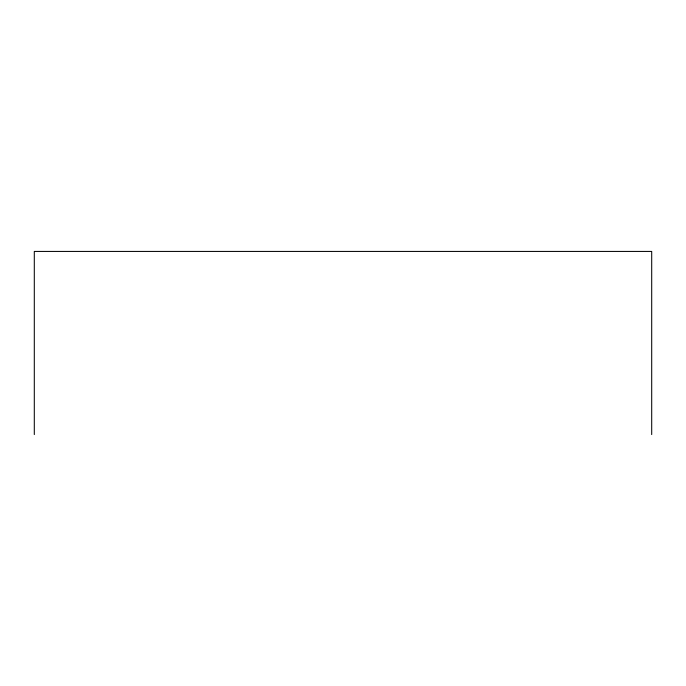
<?xml version="1.0" encoding="UTF-8"?>
<svg xmlns="http://www.w3.org/2000/svg" width="686" height="686" viewBox="0 0 686 686"><rect width="100%" height="100%" fill="white"/><g stroke="black" fill="none" stroke-linecap="round" stroke-linejoin="round"><path stroke-width="1.03" d="M651.7 434.572L651.7 251.428L34.3 251.428L34.3 434.572"/></g></svg>
